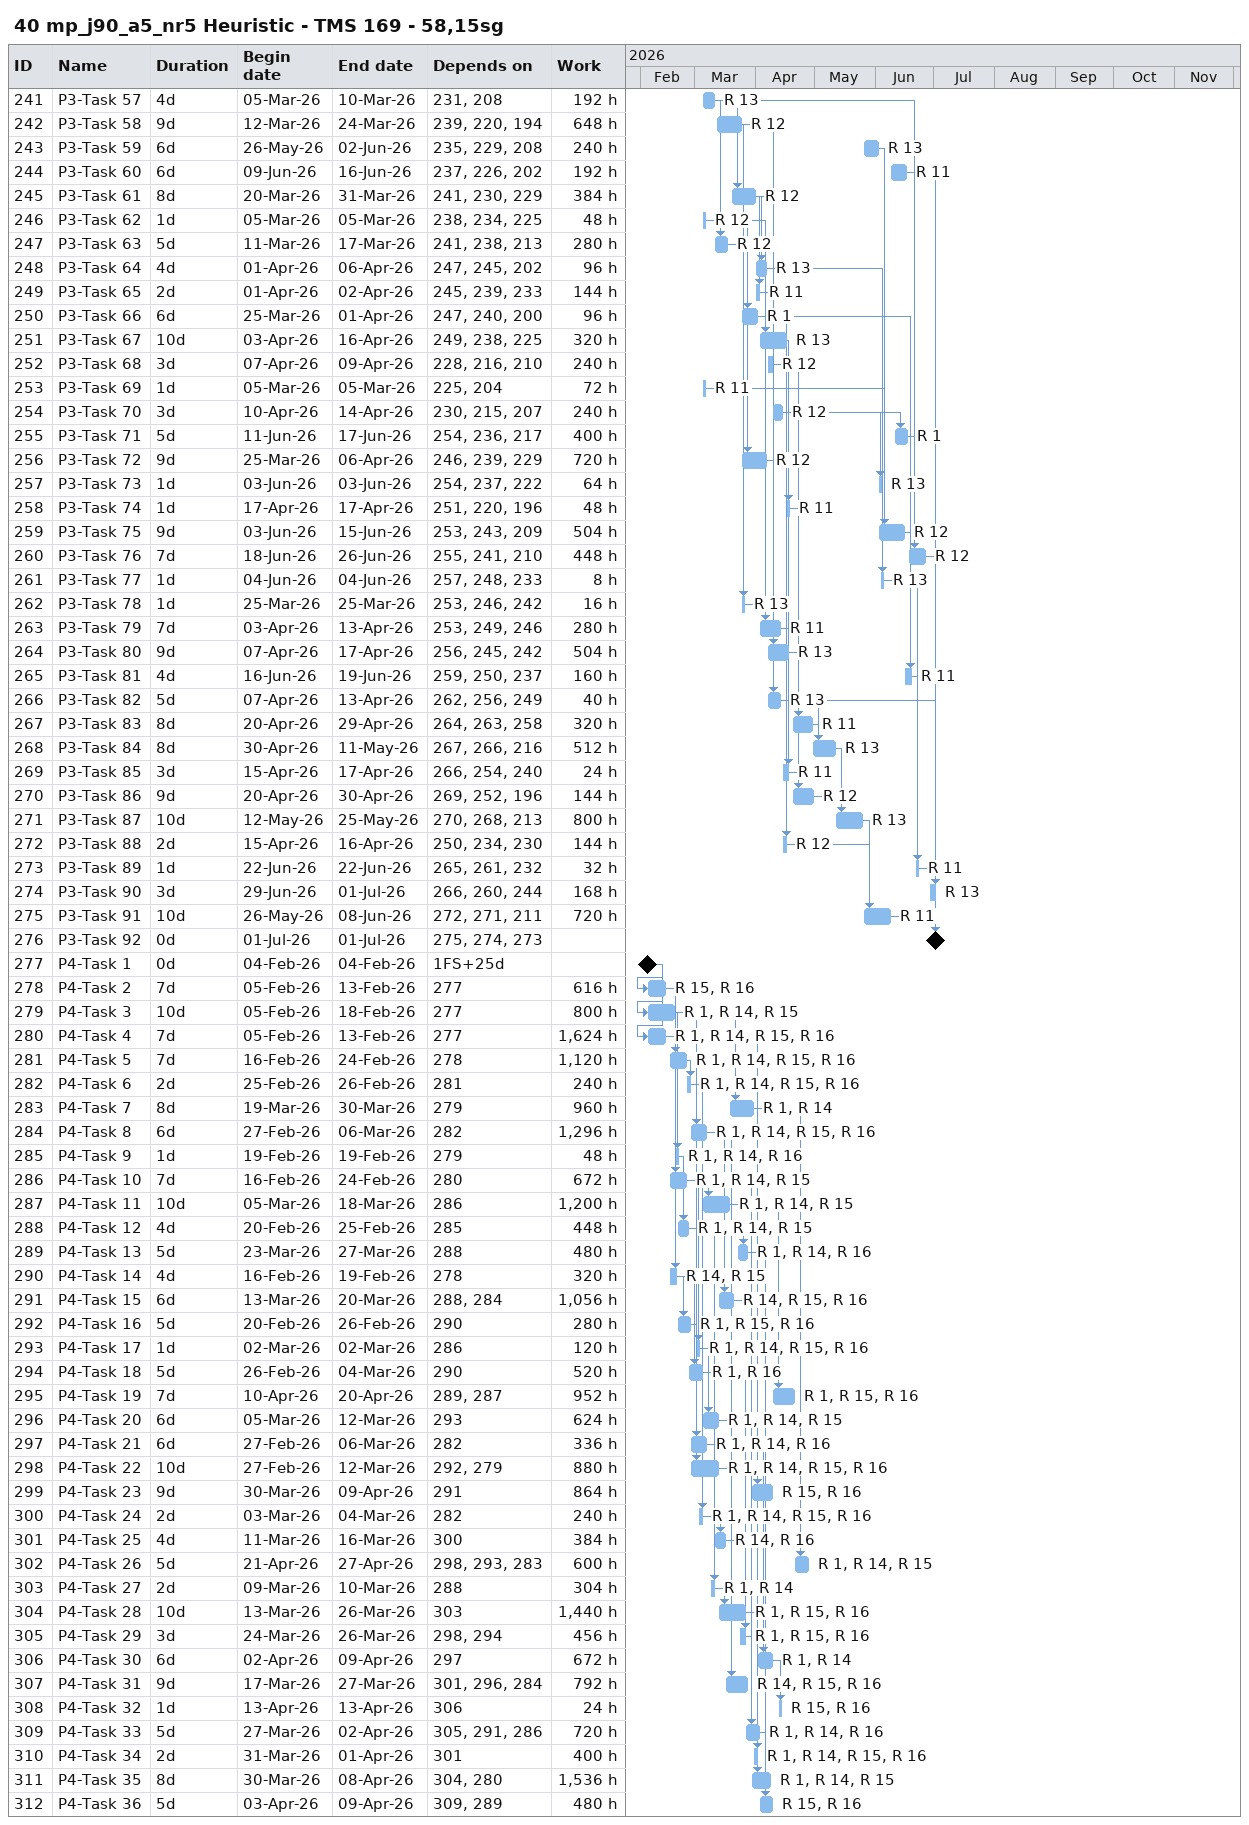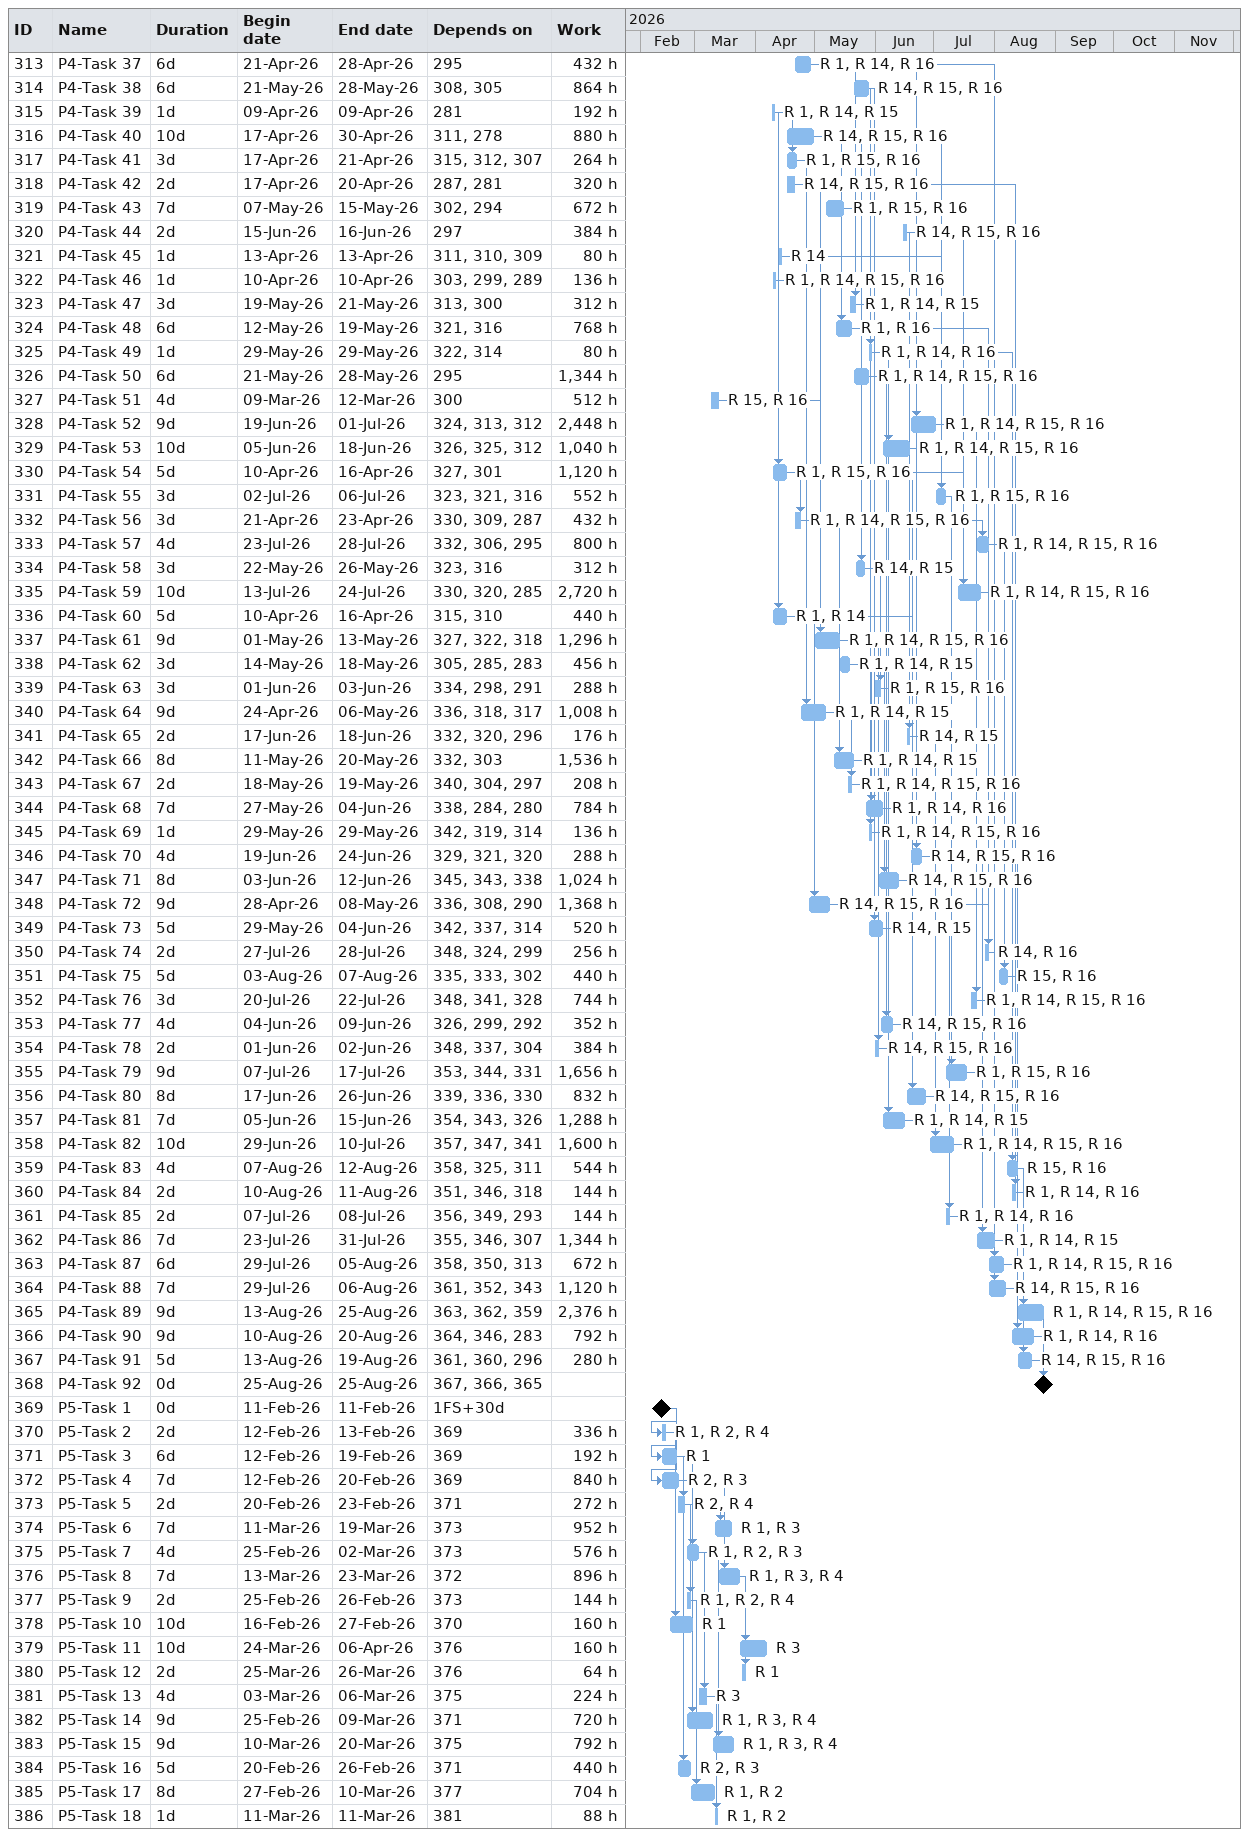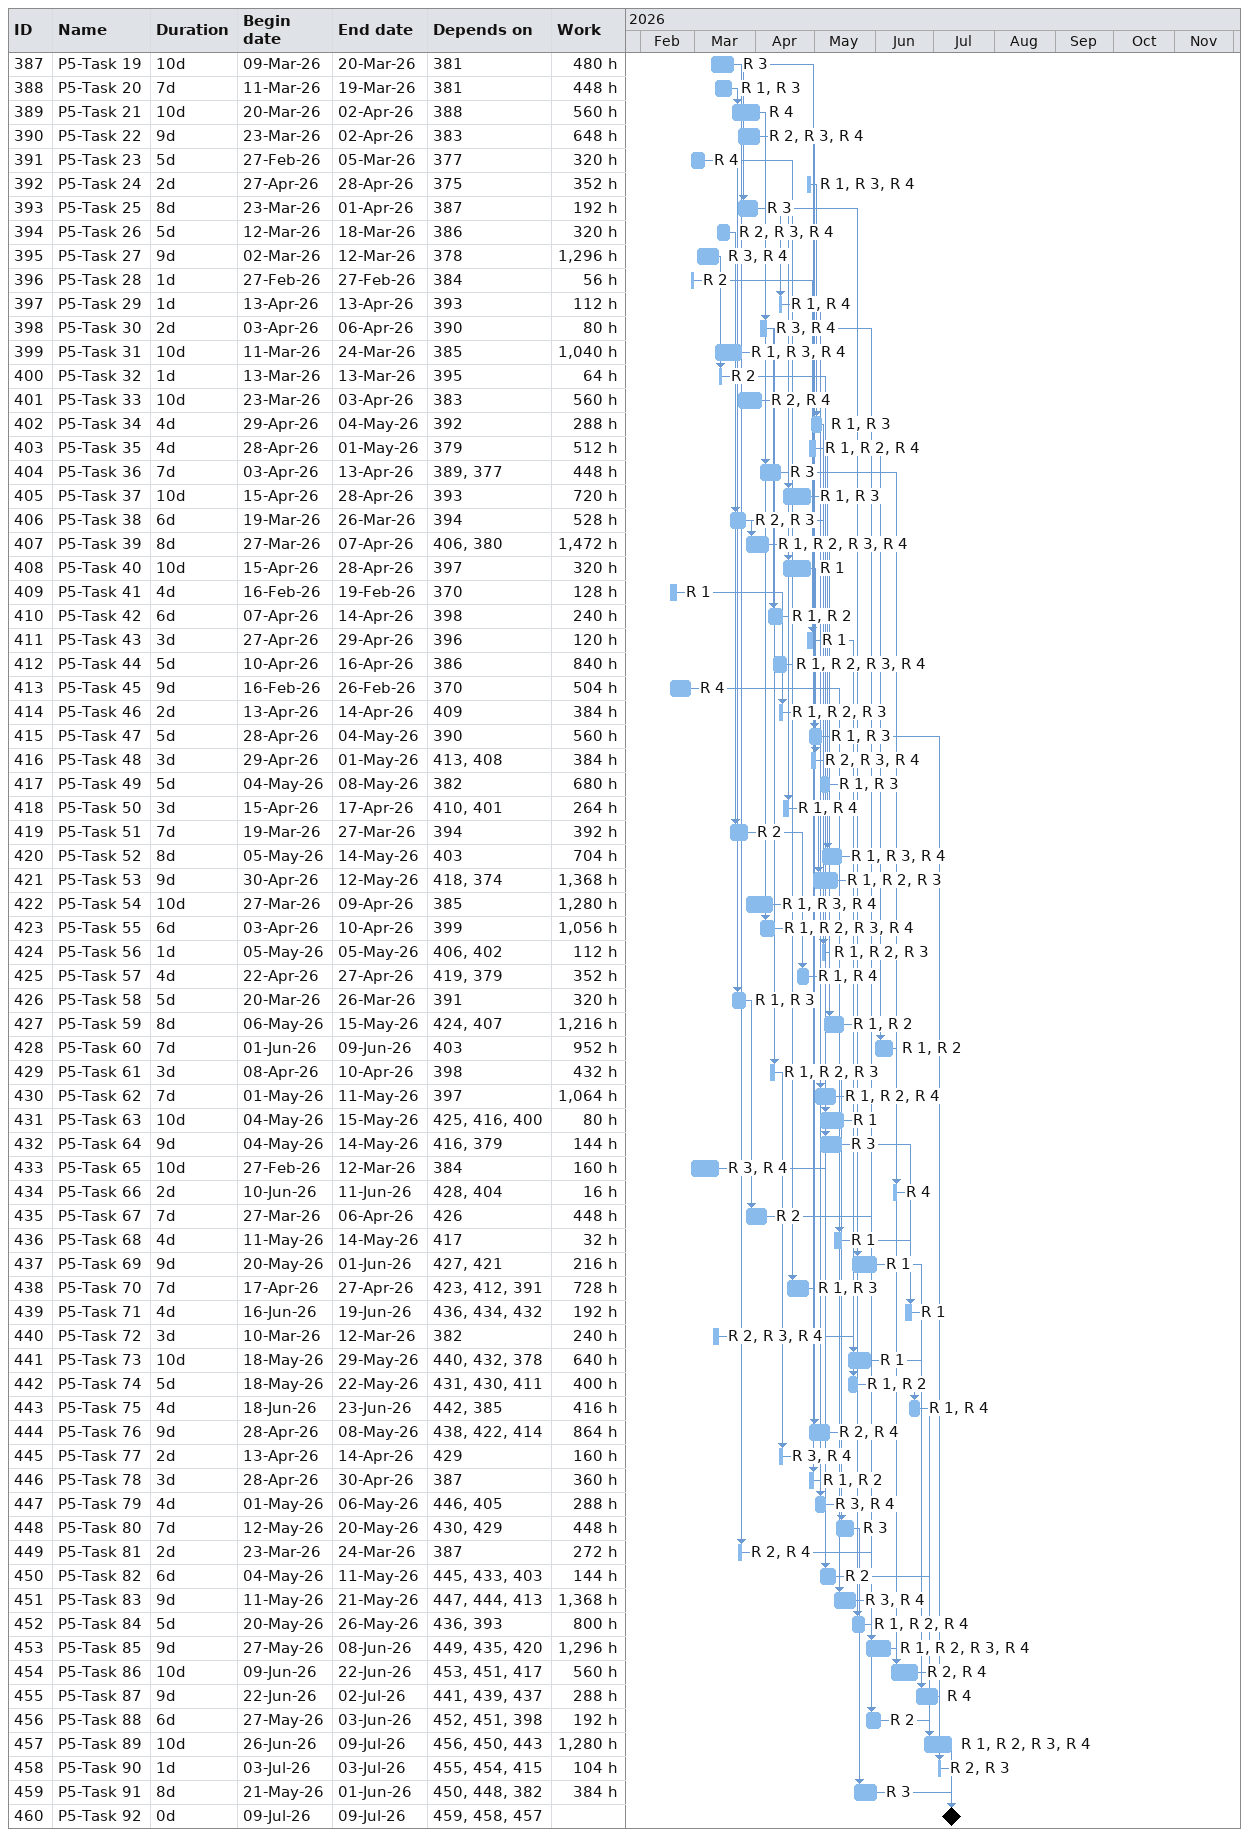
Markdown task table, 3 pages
40 mp_j90_a5_nr5 Heuristic - TMS 169 - 58,15sg

| ID | Task | Duration | Start | Finish | Predecessors | Resources | Work (h) |
|---|---|---|---|---|---|---|---|
| 241 | P3-Task 57 | 4d | 2026-03-05 | 2026-03-10 | 231, 208 | R 13 | 192 |
| 242 | P3-Task 58 | 9d | 2026-03-12 | 2026-03-24 | 239, 220, 194 | R 12 | 648 |
| 243 | P3-Task 59 | 6d | 2026-05-26 | 2026-06-02 | 235, 229, 208 | R 13 | 240 |
| 244 | P3-Task 60 | 6d | 2026-06-09 | 2026-06-16 | 237, 226, 202 | R 11 | 192 |
| 245 | P3-Task 61 | 8d | 2026-03-20 | 2026-03-31 | 241, 230, 229 | R 12 | 384 |
| 246 | P3-Task 62 | 1d | 2026-03-05 | 2026-03-05 | 238, 234, 225 | R 12 | 48 |
| 247 | P3-Task 63 | 5d | 2026-03-11 | 2026-03-17 | 241, 238, 213 | R 12 | 280 |
| 248 | P3-Task 64 | 4d | 2026-04-01 | 2026-04-06 | 247, 245, 202 | R 13 | 96 |
| 249 | P3-Task 65 | 2d | 2026-04-01 | 2026-04-02 | 245, 239, 233 | R 11 | 144 |
| 250 | P3-Task 66 | 6d | 2026-03-25 | 2026-04-01 | 247, 240, 200 | R 1 | 96 |
| 251 | P3-Task 67 | 10d | 2026-04-03 | 2026-04-16 | 249, 238, 225 | R 13 | 320 |
| 252 | P3-Task 68 | 3d | 2026-04-07 | 2026-04-09 | 228, 216, 210 | R 12 | 240 |
| 253 | P3-Task 69 | 1d | 2026-03-05 | 2026-03-05 | 225, 204 | R 11 | 72 |
| 254 | P3-Task 70 | 3d | 2026-04-10 | 2026-04-14 | 230, 215, 207 | R 12 | 240 |
| 255 | P3-Task 71 | 5d | 2026-06-11 | 2026-06-17 | 254, 236, 217 | R 1 | 400 |
| 256 | P3-Task 72 | 9d | 2026-03-25 | 2026-04-06 | 246, 239, 229 | R 12 | 720 |
| 257 | P3-Task 73 | 1d | 2026-06-03 | 2026-06-03 | 254, 237, 222 | R 13 | 64 |
| 258 | P3-Task 74 | 1d | 2026-04-17 | 2026-04-17 | 251, 220, 196 | R 11 | 48 |
| 259 | P3-Task 75 | 9d | 2026-06-03 | 2026-06-15 | 253, 243, 209 | R 12 | 504 |
| 260 | P3-Task 76 | 7d | 2026-06-18 | 2026-06-26 | 255, 241, 210 | R 12 | 448 |
| 261 | P3-Task 77 | 1d | 2026-06-04 | 2026-06-04 | 257, 248, 233 | R 13 | 8 |
| 262 | P3-Task 78 | 1d | 2026-03-25 | 2026-03-25 | 253, 246, 242 | R 13 | 16 |
| 263 | P3-Task 79 | 7d | 2026-04-03 | 2026-04-13 | 253, 249, 246 | R 11 | 280 |
| 264 | P3-Task 80 | 9d | 2026-04-07 | 2026-04-17 | 256, 245, 242 | R 13 | 504 |
| 265 | P3-Task 81 | 4d | 2026-06-16 | 2026-06-19 | 259, 250, 237 | R 11 | 160 |
| 266 | P3-Task 82 | 5d | 2026-04-07 | 2026-04-13 | 262, 256, 249 | R 13 | 40 |
| 267 | P3-Task 83 | 8d | 2026-04-20 | 2026-04-29 | 264, 263, 258 | R 11 | 320 |
| 268 | P3-Task 84 | 8d | 2026-04-30 | 2026-05-11 | 267, 266, 216 | R 13 | 512 |
| 269 | P3-Task 85 | 3d | 2026-04-15 | 2026-04-17 | 266, 254, 240 | R 11 | 24 |
| 270 | P3-Task 86 | 9d | 2026-04-20 | 2026-04-30 | 269, 252, 196 | R 12 | 144 |
| 271 | P3-Task 87 | 10d | 2026-05-12 | 2026-05-25 | 270, 268, 213 | R 13 | 800 |
| 272 | P3-Task 88 | 2d | 2026-04-15 | 2026-04-16 | 250, 234, 230 | R 12 | 144 |
| 273 | P3-Task 89 | 1d | 2026-06-22 | 2026-06-22 | 265, 261, 232 | R 11 | 32 |
| 274 | P3-Task 90 | 3d | 2026-06-29 | 2026-07-01 | 266, 260, 244 | R 13 | 168 |
| 275 | P3-Task 91 | 10d | 2026-05-26 | 2026-06-08 | 272, 271, 211 | R 11 | 720 |
| 276 | P3-Task 92 | 0d | 2026-07-01 | 2026-07-01 | 275, 274, 273 |  |  |
| 277 | P4-Task 1 | 0d | 2026-02-04 | 2026-02-04 | 1FS+25d |  |  |
| 278 | P4-Task 2 | 7d | 2026-02-05 | 2026-02-13 | 277 | R 15, R 16 | 616 |
| 279 | P4-Task 3 | 10d | 2026-02-05 | 2026-02-18 | 277 | R 1, R 14, R 15 | 800 |
| 280 | P4-Task 4 | 7d | 2026-02-05 | 2026-02-13 | 277 | R 1, R 14, R 15, R 16 | 1624 |
| 281 | P4-Task 5 | 7d | 2026-02-16 | 2026-02-24 | 278 | R 1, R 14, R 15, R 16 | 1120 |
| 282 | P4-Task 6 | 2d | 2026-02-25 | 2026-02-26 | 281 | R 1, R 14, R 15, R 16 | 240 |
| 283 | P4-Task 7 | 8d | 2026-03-19 | 2026-03-30 | 279 | R 1, R 14 | 960 |
| 284 | P4-Task 8 | 6d | 2026-02-27 | 2026-03-06 | 282 | R 1, R 14, R 15, R 16 | 1296 |
| 285 | P4-Task 9 | 1d | 2026-02-19 | 2026-02-19 | 279 | R 1, R 14, R 16 | 48 |
| 286 | P4-Task 10 | 7d | 2026-02-16 | 2026-02-24 | 280 | R 1, R 14, R 15 | 672 |
| 287 | P4-Task 11 | 10d | 2026-03-05 | 2026-03-18 | 286 | R 1, R 14, R 15 | 1200 |
| 288 | P4-Task 12 | 4d | 2026-02-20 | 2026-02-25 | 285 | R 1, R 14, R 15 | 448 |
| 289 | P4-Task 13 | 5d | 2026-03-23 | 2026-03-27 | 288 | R 1, R 14, R 16 | 480 |
| 290 | P4-Task 14 | 4d | 2026-02-16 | 2026-02-19 | 278 | R 14, R 15 | 320 |
| 291 | P4-Task 15 | 6d | 2026-03-13 | 2026-03-20 | 288, 284 | R 14, R 15, R 16 | 1056 |
| 292 | P4-Task 16 | 5d | 2026-02-20 | 2026-02-26 | 290 | R 1, R 15, R 16 | 280 |
| 293 | P4-Task 17 | 1d | 2026-03-02 | 2026-03-02 | 286 | R 1, R 14, R 15, R 16 | 120 |
| 294 | P4-Task 18 | 5d | 2026-02-26 | 2026-03-04 | 290 | R 1, R 16 | 520 |
| 295 | P4-Task 19 | 7d | 2026-04-10 | 2026-04-20 | 289, 287 | R 1, R 15, R 16 | 952 |
| 296 | P4-Task 20 | 6d | 2026-03-05 | 2026-03-12 | 293 | R 1, R 14, R 15 | 624 |
| 297 | P4-Task 21 | 6d | 2026-02-27 | 2026-03-06 | 282 | R 1, R 14, R 16 | 336 |
| 298 | P4-Task 22 | 10d | 2026-02-27 | 2026-03-12 | 292, 279 | R 1, R 14, R 15, R 16 | 880 |
| 299 | P4-Task 23 | 9d | 2026-03-30 | 2026-04-09 | 291 | R 15, R 16 | 864 |
| 300 | P4-Task 24 | 2d | 2026-03-03 | 2026-03-04 | 282 | R 1, R 14, R 15, R 16 | 240 |
| 301 | P4-Task 25 | 4d | 2026-03-11 | 2026-03-16 | 300 | R 14, R 16 | 384 |
| 302 | P4-Task 26 | 5d | 2026-04-21 | 2026-04-27 | 298, 293, 283 | R 1, R 14, R 15 | 600 |
| 303 | P4-Task 27 | 2d | 2026-03-09 | 2026-03-10 | 288 | R 1, R 14 | 304 |
| 304 | P4-Task 28 | 10d | 2026-03-13 | 2026-03-26 | 303 | R 1, R 15, R 16 | 1440 |
| 305 | P4-Task 29 | 3d | 2026-03-24 | 2026-03-26 | 298, 294 | R 1, R 15, R 16 | 456 |
| 306 | P4-Task 30 | 6d | 2026-04-02 | 2026-04-09 | 297 | R 1, R 14 | 672 |
| 307 | P4-Task 31 | 9d | 2026-03-17 | 2026-03-27 | 301, 296, 284 | R 14, R 15, R 16 | 792 |
| 308 | P4-Task 32 | 1d | 2026-04-13 | 2026-04-13 | 306 | R 15, R 16 | 24 |
| 309 | P4-Task 33 | 5d | 2026-03-27 | 2026-04-02 | 305, 291, 286 | R 1, R 14, R 16 | 720 |
| 310 | P4-Task 34 | 2d | 2026-03-31 | 2026-04-01 | 301 | R 1, R 14, R 15, R 16 | 400 |
| 311 | P4-Task 35 | 8d | 2026-03-30 | 2026-04-08 | 304, 280 | R 1, R 14, R 15 | 1536 |
| 312 | P4-Task 36 | 5d | 2026-04-03 | 2026-04-09 | 309, 289 | R 15, R 16 | 480 |
| 313 | P4-Task 37 | 6d | 2026-04-21 | 2026-04-28 | 295 | R 1, R 14, R 16 | 432 |
| 314 | P4-Task 38 | 6d | 2026-05-21 | 2026-05-28 | 308, 305 | R 14, R 15, R 16 | 864 |
| 315 | P4-Task 39 | 1d | 2026-04-09 | 2026-04-09 | 281 | R 1, R 14, R 15 | 192 |
| 316 | P4-Task 40 | 10d | 2026-04-17 | 2026-04-30 | 311, 278 | R 14, R 15, R 16 | 880 |
| 317 | P4-Task 41 | 3d | 2026-04-17 | 2026-04-21 | 315, 312, 307 | R 1, R 15, R 16 | 264 |
| 318 | P4-Task 42 | 2d | 2026-04-17 | 2026-04-20 | 287, 281 | R 14, R 15, R 16 | 320 |
| 319 | P4-Task 43 | 7d | 2026-05-07 | 2026-05-15 | 302, 294 | R 1, R 15, R 16 | 672 |
| 320 | P4-Task 44 | 2d | 2026-06-15 | 2026-06-16 | 297 | R 14, R 15, R 16 | 384 |
| 321 | P4-Task 45 | 1d | 2026-04-13 | 2026-04-13 | 311, 310, 309 | R 14 | 80 |
| 322 | P4-Task 46 | 1d | 2026-04-10 | 2026-04-10 | 303, 299, 289 | R 1, R 14, R 15, R 16 | 136 |
| 323 | P4-Task 47 | 3d | 2026-05-19 | 2026-05-21 | 313, 300 | R 1, R 14, R 15 | 312 |
| 324 | P4-Task 48 | 6d | 2026-05-12 | 2026-05-19 | 321, 316 | R 1, R 16 | 768 |
| 325 | P4-Task 49 | 1d | 2026-05-29 | 2026-05-29 | 322, 314 | R 1, R 14, R 16 | 80 |
| 326 | P4-Task 50 | 6d | 2026-05-21 | 2026-05-28 | 295 | R 1, R 14, R 15, R 16 | 1344 |
| 327 | P4-Task 51 | 4d | 2026-03-09 | 2026-03-12 | 300 | R 15, R 16 | 512 |
| 328 | P4-Task 52 | 9d | 2026-06-19 | 2026-07-01 | 324, 313, 312 | R 1, R 14, R 15, R 16 | 2448 |
| 329 | P4-Task 53 | 10d | 2026-06-05 | 2026-06-18 | 326, 325, 312 | R 1, R 14, R 15, R 16 | 1040 |
| 330 | P4-Task 54 | 5d | 2026-04-10 | 2026-04-16 | 327, 301 | R 1, R 15, R 16 | 1120 |
| 331 | P4-Task 55 | 3d | 2026-07-02 | 2026-07-06 | 323, 321, 316 | R 1, R 15, R 16 | 552 |
| 332 | P4-Task 56 | 3d | 2026-04-21 | 2026-04-23 | 330, 309, 287 | R 1, R 14, R 15, R 16 | 432 |
| 333 | P4-Task 57 | 4d | 2026-07-23 | 2026-07-28 | 332, 306, 295 | R 1, R 14, R 15, R 16 | 800 |
| 334 | P4-Task 58 | 3d | 2026-05-22 | 2026-05-26 | 323, 316 | R 14, R 15 | 312 |
| 335 | P4-Task 59 | 10d | 2026-07-13 | 2026-07-24 | 330, 320, 285 | R 1, R 14, R 15, R 16 | 2720 |
| 336 | P4-Task 60 | 5d | 2026-04-10 | 2026-04-16 | 315, 310 | R 1, R 14 | 440 |
| 337 | P4-Task 61 | 9d | 2026-05-01 | 2026-05-13 | 327, 322, 318 | R 1, R 14, R 15, R 16 | 1296 |
| 338 | P4-Task 62 | 3d | 2026-05-14 | 2026-05-18 | 305, 285, 283 | R 1, R 14, R 15 | 456 |
| 339 | P4-Task 63 | 3d | 2026-06-01 | 2026-06-03 | 334, 298, 291 | R 1, R 15, R 16 | 288 |
| 340 | P4-Task 64 | 9d | 2026-04-24 | 2026-05-06 | 336, 318, 317 | R 1, R 14, R 15 | 1008 |
| 341 | P4-Task 65 | 2d | 2026-06-17 | 2026-06-18 | 332, 320, 296 | R 14, R 15 | 176 |
| 342 | P4-Task 66 | 8d | 2026-05-11 | 2026-05-20 | 332, 303 | R 1, R 14, R 15 | 1536 |
| 343 | P4-Task 67 | 2d | 2026-05-18 | 2026-05-19 | 340, 304, 297 | R 1, R 14, R 15, R 16 | 208 |
| 344 | P4-Task 68 | 7d | 2026-05-27 | 2026-06-04 | 338, 284, 280 | R 1, R 14, R 16 | 784 |
| 345 | P4-Task 69 | 1d | 2026-05-29 | 2026-05-29 | 342, 319, 314 | R 1, R 14, R 15, R 16 | 136 |
| 346 | P4-Task 70 | 4d | 2026-06-19 | 2026-06-24 | 329, 321, 320 | R 14, R 15, R 16 | 288 |
| 347 | P4-Task 71 | 8d | 2026-06-03 | 2026-06-12 | 345, 343, 338 | R 14, R 15, R 16 | 1024 |
| 348 | P4-Task 72 | 9d | 2026-04-28 | 2026-05-08 | 336, 308, 290 | R 14, R 15, R 16 | 1368 |
| 349 | P4-Task 73 | 5d | 2026-05-29 | 2026-06-04 | 342, 337, 314 | R 14, R 15 | 520 |
| 350 | P4-Task 74 | 2d | 2026-07-27 | 2026-07-28 | 348, 324, 299 | R 14, R 16 | 256 |
| 351 | P4-Task 75 | 5d | 2026-08-03 | 2026-08-07 | 335, 333, 302 | R 15, R 16 | 440 |
| 352 | P4-Task 76 | 3d | 2026-07-20 | 2026-07-22 | 348, 341, 328 | R 1, R 14, R 15, R 16 | 744 |
| 353 | P4-Task 77 | 4d | 2026-06-04 | 2026-06-09 | 326, 299, 292 | R 14, R 15, R 16 | 352 |
| 354 | P4-Task 78 | 2d | 2026-06-01 | 2026-06-02 | 348, 337, 304 | R 14, R 15, R 16 | 384 |
| 355 | P4-Task 79 | 9d | 2026-07-07 | 2026-07-17 | 353, 344, 331 | R 1, R 15, R 16 | 1656 |
| 356 | P4-Task 80 | 8d | 2026-06-17 | 2026-06-26 | 339, 336, 330 | R 14, R 15, R 16 | 832 |
| 357 | P4-Task 81 | 7d | 2026-06-05 | 2026-06-15 | 354, 343, 326 | R 1, R 14, R 15 | 1288 |
| 358 | P4-Task 82 | 10d | 2026-06-29 | 2026-07-10 | 357, 347, 341 | R 1, R 14, R 15, R 16 | 1600 |
| 359 | P4-Task 83 | 4d | 2026-08-07 | 2026-08-12 | 358, 325, 311 | R 15, R 16 | 544 |
| 360 | P4-Task 84 | 2d | 2026-08-10 | 2026-08-11 | 351, 346, 318 | R 1, R 14, R 16 | 144 |
| 361 | P4-Task 85 | 2d | 2026-07-07 | 2026-07-08 | 356, 349, 293 | R 1, R 14, R 16 | 144 |
| 362 | P4-Task 86 | 7d | 2026-07-23 | 2026-07-31 | 355, 346, 307 | R 1, R 14, R 15 | 1344 |
| 363 | P4-Task 87 | 6d | 2026-07-29 | 2026-08-05 | 358, 350, 313 | R 1, R 14, R 15, R 16 | 672 |
| 364 | P4-Task 88 | 7d | 2026-07-29 | 2026-08-06 | 361, 352, 343 | R 14, R 15, R 16 | 1120 |
| 365 | P4-Task 89 | 9d | 2026-08-13 | 2026-08-25 | 363, 362, 359 | R 1, R 14, R 15, R 16 | 2376 |
| 366 | P4-Task 90 | 9d | 2026-08-10 | 2026-08-20 | 364, 346, 283 | R 1, R 14, R 16 | 792 |
| 367 | P4-Task 91 | 5d | 2026-08-13 | 2026-08-19 | 361, 360, 296 | R 14, R 15, R 16 | 280 |
| 368 | P4-Task 92 | 0d | 2026-08-25 | 2026-08-25 | 367, 366, 365 |  |  |
| 369 | P5-Task 1 | 0d | 2026-02-11 | 2026-02-11 | 1FS+30d |  |  |
| 370 | P5-Task 2 | 2d | 2026-02-12 | 2026-02-13 | 369 | R 1, R 2, R 4 | 336 |
| 371 | P5-Task 3 | 6d | 2026-02-12 | 2026-02-19 | 369 | R 1 | 192 |
| 372 | P5-Task 4 | 7d | 2026-02-12 | 2026-02-20 | 369 | R 2, R 3 | 840 |
| 373 | P5-Task 5 | 2d | 2026-02-20 | 2026-02-23 | 371 | R 2, R 4 | 272 |
| 374 | P5-Task 6 | 7d | 2026-03-11 | 2026-03-19 | 373 | R 1, R 3 | 952 |
| 375 | P5-Task 7 | 4d | 2026-02-25 | 2026-03-02 | 373 | R 1, R 2, R 3 | 576 |
| 376 | P5-Task 8 | 7d | 2026-03-13 | 2026-03-23 | 372 | R 1, R 3, R 4 | 896 |
| 377 | P5-Task 9 | 2d | 2026-02-25 | 2026-02-26 | 373 | R 1, R 2, R 4 | 144 |
| 378 | P5-Task 10 | 10d | 2026-02-16 | 2026-02-27 | 370 | R 1 | 160 |
| 379 | P5-Task 11 | 10d | 2026-03-24 | 2026-04-06 | 376 | R 3 | 160 |
| 380 | P5-Task 12 | 2d | 2026-03-25 | 2026-03-26 | 376 | R 1 | 64 |
| 381 | P5-Task 13 | 4d | 2026-03-03 | 2026-03-06 | 375 | R 3 | 224 |
| 382 | P5-Task 14 | 9d | 2026-02-25 | 2026-03-09 | 371 | R 1, R 3, R 4 | 720 |
| 383 | P5-Task 15 | 9d | 2026-03-10 | 2026-03-20 | 375 | R 1, R 3, R 4 | 792 |
| 384 | P5-Task 16 | 5d | 2026-02-20 | 2026-02-26 | 371 | R 2, R 3 | 440 |
| 385 | P5-Task 17 | 8d | 2026-02-27 | 2026-03-10 | 377 | R 1, R 2 | 704 |
| 386 | P5-Task 18 | 1d | 2026-03-11 | 2026-03-11 | 381 | R 1, R 2 | 88 |
| 387 | P5-Task 19 | 10d | 2026-03-09 | 2026-03-20 | 381 | R 3 | 480 |
| 388 | P5-Task 20 | 7d | 2026-03-11 | 2026-03-19 | 381 | R 1, R 3 | 448 |
| 389 | P5-Task 21 | 10d | 2026-03-20 | 2026-04-02 | 388 | R 4 | 560 |
| 390 | P5-Task 22 | 9d | 2026-03-23 | 2026-04-02 | 383 | R 2, R 3, R 4 | 648 |
| 391 | P5-Task 23 | 5d | 2026-02-27 | 2026-03-05 | 377 | R 4 | 320 |
| 392 | P5-Task 24 | 2d | 2026-04-27 | 2026-04-28 | 375 | R 1, R 3, R 4 | 352 |
| 393 | P5-Task 25 | 8d | 2026-03-23 | 2026-04-01 | 387 | R 3 | 192 |
| 394 | P5-Task 26 | 5d | 2026-03-12 | 2026-03-18 | 386 | R 2, R 3, R 4 | 320 |
| 395 | P5-Task 27 | 9d | 2026-03-02 | 2026-03-12 | 378 | R 3, R 4 | 1296 |
| 396 | P5-Task 28 | 1d | 2026-02-27 | 2026-02-27 | 384 | R 2 | 56 |
| 397 | P5-Task 29 | 1d | 2026-04-13 | 2026-04-13 | 393 | R 1, R 4 | 112 |
| 398 | P5-Task 30 | 2d | 2026-04-03 | 2026-04-06 | 390 | R 3, R 4 | 80 |
| 399 | P5-Task 31 | 10d | 2026-03-11 | 2026-03-24 | 385 | R 1, R 3, R 4 | 1040 |
| 400 | P5-Task 32 | 1d | 2026-03-13 | 2026-03-13 | 395 | R 2 | 64 |
| 401 | P5-Task 33 | 10d | 2026-03-23 | 2026-04-03 | 383 | R 2, R 4 | 560 |
| 402 | P5-Task 34 | 4d | 2026-04-29 | 2026-05-04 | 392 | R 1, R 3 | 288 |
| 403 | P5-Task 35 | 4d | 2026-04-28 | 2026-05-01 | 379 | R 1, R 2, R 4 | 512 |
| 404 | P5-Task 36 | 7d | 2026-04-03 | 2026-04-13 | 389, 377 | R 3 | 448 |
| 405 | P5-Task 37 | 10d | 2026-04-15 | 2026-04-28 | 393 | R 1, R 3 | 720 |
| 406 | P5-Task 38 | 6d | 2026-03-19 | 2026-03-26 | 394 | R 2, R 3 | 528 |
| 407 | P5-Task 39 | 8d | 2026-03-27 | 2026-04-07 | 406, 380 | R 1, R 2, R 3, R 4 | 1472 |
| 408 | P5-Task 40 | 10d | 2026-04-15 | 2026-04-28 | 397 | R 1 | 320 |
| 409 | P5-Task 41 | 4d | 2026-02-16 | 2026-02-19 | 370 | R 1 | 128 |
| 410 | P5-Task 42 | 6d | 2026-04-07 | 2026-04-14 | 398 | R 1, R 2 | 240 |
| 411 | P5-Task 43 | 3d | 2026-04-27 | 2026-04-29 | 396 | R 1 | 120 |
| 412 | P5-Task 44 | 5d | 2026-04-10 | 2026-04-16 | 386 | R 1, R 2, R 3, R 4 | 840 |
| 413 | P5-Task 45 | 9d | 2026-02-16 | 2026-02-26 | 370 | R 4 | 504 |
| 414 | P5-Task 46 | 2d | 2026-04-13 | 2026-04-14 | 409 | R 1, R 2, R 3 | 384 |
| 415 | P5-Task 47 | 5d | 2026-04-28 | 2026-05-04 | 390 | R 1, R 3 | 560 |
| 416 | P5-Task 48 | 3d | 2026-04-29 | 2026-05-01 | 413, 408 | R 2, R 3, R 4 | 384 |
| 417 | P5-Task 49 | 5d | 2026-05-04 | 2026-05-08 | 382 | R 1, R 3 | 680 |
| 418 | P5-Task 50 | 3d | 2026-04-15 | 2026-04-17 | 410, 401 | R 1, R 4 | 264 |
| 419 | P5-Task 51 | 7d | 2026-03-19 | 2026-03-27 | 394 | R 2 | 392 |
| 420 | P5-Task 52 | 8d | 2026-05-05 | 2026-05-14 | 403 | R 1, R 3, R 4 | 704 |
| 421 | P5-Task 53 | 9d | 2026-04-30 | 2026-05-12 | 418, 374 | R 1, R 2, R 3 | 1368 |
| 422 | P5-Task 54 | 10d | 2026-03-27 | 2026-04-09 | 385 | R 1, R 3, R 4 | 1280 |
| 423 | P5-Task 55 | 6d | 2026-04-03 | 2026-04-10 | 399 | R 1, R 2, R 3, R 4 | 1056 |
| 424 | P5-Task 56 | 1d | 2026-05-05 | 2026-05-05 | 406, 402 | R 1, R 2, R 3 | 112 |
| 425 | P5-Task 57 | 4d | 2026-04-22 | 2026-04-27 | 419, 379 | R 1, R 4 | 352 |
| 426 | P5-Task 58 | 5d | 2026-03-20 | 2026-03-26 | 391 | R 1, R 3 | 320 |
| 427 | P5-Task 59 | 8d | 2026-05-06 | 2026-05-15 | 424, 407 | R 1, R 2 | 1216 |
| 428 | P5-Task 60 | 7d | 2026-06-01 | 2026-06-09 | 403 | R 1, R 2 | 952 |
| 429 | P5-Task 61 | 3d | 2026-04-08 | 2026-04-10 | 398 | R 1, R 2, R 3 | 432 |
| 430 | P5-Task 62 | 7d | 2026-05-01 | 2026-05-11 | 397 | R 1, R 2, R 4 | 1064 |
| 431 | P5-Task 63 | 10d | 2026-05-04 | 2026-05-15 | 425, 416, 400 | R 1 | 80 |
| 432 | P5-Task 64 | 9d | 2026-05-04 | 2026-05-14 | 416, 379 | R 3 | 144 |
| 433 | P5-Task 65 | 10d | 2026-02-27 | 2026-03-12 | 384 | R 3, R 4 | 160 |
| 434 | P5-Task 66 | 2d | 2026-06-10 | 2026-06-11 | 428, 404 | R 4 | 16 |
| 435 | P5-Task 67 | 7d | 2026-03-27 | 2026-04-06 | 426 | R 2 | 448 |
| 436 | P5-Task 68 | 4d | 2026-05-11 | 2026-05-14 | 417 | R 1 | 32 |
| 437 | P5-Task 69 | 9d | 2026-05-20 | 2026-06-01 | 427, 421 | R 1 | 216 |
| 438 | P5-Task 70 | 7d | 2026-04-17 | 2026-04-27 | 423, 412, 391 | R 1, R 3 | 728 |
| 439 | P5-Task 71 | 4d | 2026-06-16 | 2026-06-19 | 436, 434, 432 | R 1 | 192 |
| 440 | P5-Task 72 | 3d | 2026-03-10 | 2026-03-12 | 382 | R 2, R 3, R 4 | 240 |
| 441 | P5-Task 73 | 10d | 2026-05-18 | 2026-05-29 | 440, 432, 378 | R 1 | 640 |
| 442 | P5-Task 74 | 5d | 2026-05-18 | 2026-05-22 | 431, 430, 411 | R 1, R 2 | 400 |
| 443 | P5-Task 75 | 4d | 2026-06-18 | 2026-06-23 | 442, 385 | R 1, R 4 | 416 |
| 444 | P5-Task 76 | 9d | 2026-04-28 | 2026-05-08 | 438, 422, 414 | R 2, R 4 | 864 |
| 445 | P5-Task 77 | 2d | 2026-04-13 | 2026-04-14 | 429 | R 3, R 4 | 160 |
| 446 | P5-Task 78 | 3d | 2026-04-28 | 2026-04-30 | 387 | R 1, R 2 | 360 |
| 447 | P5-Task 79 | 4d | 2026-05-01 | 2026-05-06 | 446, 405 | R 3, R 4 | 288 |
| 448 | P5-Task 80 | 7d | 2026-05-12 | 2026-05-20 | 430, 429 | R 3 | 448 |
| 449 | P5-Task 81 | 2d | 2026-03-23 | 2026-03-24 | 387 | R 2, R 4 | 272 |
| 450 | P5-Task 82 | 6d | 2026-05-04 | 2026-05-11 | 445, 433, 403 | R 2 | 144 |
| 451 | P5-Task 83 | 9d | 2026-05-11 | 2026-05-21 | 447, 444, 413 | R 3, R 4 | 1368 |
| 452 | P5-Task 84 | 5d | 2026-05-20 | 2026-05-26 | 436, 393 | R 1, R 2, R 4 | 800 |
| 453 | P5-Task 85 | 9d | 2026-05-27 | 2026-06-08 | 449, 435, 420 | R 1, R 2, R 3, R 4 | 1296 |
| 454 | P5-Task 86 | 10d | 2026-06-09 | 2026-06-22 | 453, 451, 417 | R 2, R 4 | 560 |
| 455 | P5-Task 87 | 9d | 2026-06-22 | 2026-07-02 | 441, 439, 437 | R 4 | 288 |
| 456 | P5-Task 88 | 6d | 2026-05-27 | 2026-06-03 | 452, 451, 398 | R 2 | 192 |
| 457 | P5-Task 89 | 10d | 2026-06-26 | 2026-07-09 | 456, 450, 443 | R 1, R 2, R 3, R 4 | 1280 |
| 458 | P5-Task 90 | 1d | 2026-07-03 | 2026-07-03 | 455, 454, 415 | R 2, R 3 | 104 |
| 459 | P5-Task 91 | 8d | 2026-05-21 | 2026-06-01 | 450, 448, 382 | R 3 | 384 |
| 460 | P5-Task 92 | 0d | 2026-07-09 | 2026-07-09 | 459, 458, 457 |  |  |
